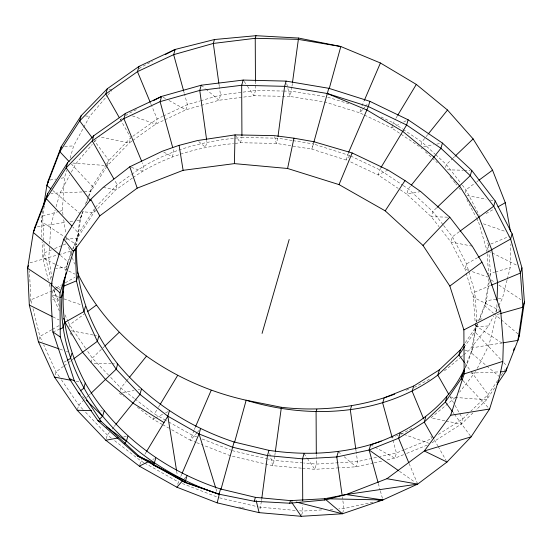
<?xml version="1.0" encoding="UTF-8"?>
<svg xmlns="http://www.w3.org/2000/svg" width="552" height="552" viewBox="0 0 552 552"><rect width="100%" height="100%" fill="white"/><g stroke="black" fill="none" stroke-linecap="round" stroke-linejoin="round"><path stroke-width="0.41" stroke-dasharray="2.76 2.07" d="M496.696 312.128L496.931 304.518M507.274 279.195L510.179 267.685L510.911 244.012M49.466 247.372L48.811 257.473L51.778 277.697M49.68 244.012L50.922 224.657L55.152 210.008M62.99 214.707L62.376 210.491L64.487 177.675L66.599 170.347M291.898 86.947L291.339 91.197L289.828 96.414L253.989 95.758L218.985 100.257L201.604 105.273M292.008 86.098L292.346 83.545M261.393 501.478L259.75 510.407M261.503 500.623L261.731 498.925M274.73 456.193L274.171 460.444L272.667 465.66L230.77 455.883L203.881 445.45M274.841 455.345L275.289 451.943M476.052 323.251L471.332 352.935L465.198 368.557M476.169 325.259L472.836 347.712L471.332 352.935L498.96 376.298M476.666 321.933L476.907 320.27L474.796 292.036L468.731 271.349M488.962 278.505L484.891 305.953L479.067 320.795M489.238 281.603L486.402 300.73L484.891 305.953L493.371 313.115M489.976 276.614L490.473 273.288L488.803 251.043M42.89 210.491L41.158 221.311L41.952 238.409M44.264 206.103L42.67 216.094L41.158 221.311L63.839 236.332M65.681 271.108L67.861 261.71L72.388 249.883M66.654 269.224L67.861 261.71L60.037 255.093M75.624 246.661L79.916 219.951L82.627 211.575M81.42 214.728L76.597 244.784L64.549 236.801M313.667 141.678L311.873 149.157L276.269 143.396L240.43 142.74L234.455 143.506M498.739 305.642L502.506 298.114L507.067 280.023M56.09 206.752L60.078 192.917L69.724 175.136M70.118 158.141L73.637 145.935L89.721 116.299L107.426 95.579M30.388 301.323L30.815 299.826L29.463 270.77M39.019 339.432L39.882 336.451L32.878 308.154M52.364 293.202L53.441 289.469L55.662 288.213M94.689 209.65L93.833 212.63L77.225 238.54L73.299 248.793M55.159 374.856L56.021 371.875L63.508 366.335M68.931 327.129L69.58 324.893L84.559 313.812M77.439 409.529L78.729 405.058L86.195 397.909M90.997 362.547L92.287 358.075L104.735 346.159M106.225 438.757L107.302 435.031L109.441 432.368M120.219 390.285L120.86 388.049L126.208 381.397M139.787 464.653L141.754 459.45M153.352 417.671L152.918 419.168L161.922 424.226M292.187 140.505L277.773 138.179L241.935 137.517L240.43 142.74L235.028 134.895M177.744 484.235L178.386 481.999L178.117 480.309M277.773 138.179L276.269 143.396L274.572 136.413M349.961 155.664L313.377 143.934L311.873 149.157L347.691 160.522M360.808 109.089L359.731 112.815L363.533 114.623M392.548 125L391.685 127.981L400.283 133.743M392.762 124.255L395.418 119.073M301.716 514.816L302.793 511.083L302.758 505.094M420.997 144.934L421.852 141.954L425.592 137.296M342.668 513.029L343.965 508.558L342.316 496.717M445.498 167.518L446.361 164.537L452.585 158.583M465.108 192.779L465.971 189.798L476.183 182.243M487.043 252.837L486.85 250.27L478.605 222.145L479.032 220.655M486.85 250.27L488.354 245.053L486.898 240.085M476.266 322.506L476.907 320.27L482.655 318.635M489.824 275.524L490.473 273.288L494.578 272.115M85.346 204.475L88.065 197.374M88.368 196.588L92.294 186.334L106.129 164.751M83.235 211.271L79.916 219.951L74.941 220.759M86.56 202.598L87.768 199.445M88.975 196.291L92.294 186.334L71.436 164.068M72.691 249.09L78.736 233.317L94.413 208.849M71.788 252.733L66.35 266.933L55.524 268.686M477.197 324.169L474.775 331.731L465.17 345.849M478.425 321.043L486.402 300.73L497.421 298.942M477.839 323.92L474.775 331.731L501.43 360.187M465.17 367.246L472.836 347.712L502.196 342.944M193.966 430.318L190.44 440.234L195.974 442.38M194.304 429.539L195.311 427.193M180.759 476.486L181.774 474.12M361.912 106.032L363.927 101.34M348.346 153.014L346.166 159.797L349.989 155.457M463.783 354.757L468.945 350.451L488.561 325.97L493.46 316.179M495.724 311.666L498.359 306.394M475.755 371.441L459.63 392.141M477.266 368.432L488.948 345.097L496.621 314.668L499.905 313.729M71.332 172.176L76.162 163.282L92.205 144.5M165.683 420.265L154.429 413.945L157.982 408.045M158.431 407.307L159.763 405.092M144.865 454.289L146.204 452.074M395.86 118.342L397.198 116.127M380.521 168.27L378.127 174.963L398.192 188.398M106.591 164.027L108.896 160.432L130.741 137.758L129.23 142.982L107.392 165.648L108.896 160.432L94.295 140.65M106.929 166.373L90.79 191.558L51.067 193.317M497.669 380.48L488.127 394.583L470.794 411.205M501.016 375.539L503.879 371.31M504.356 370.599L505.308 369.191M494.737 387.814L486.616 399.807L476.093 409.894M465.232 342.751L476.279 326.515L488.561 325.97M126.739 380.728L128.878 378.072M112.111 429.042L113.712 427.048M114.25 426.385L115.313 425.054M426.13 136.627L427.731 134.633M410.433 186.272L408.294 188.936L406.789 194.152L431.291 216.743L439.033 226.713M107.978 94.93L111.849 90.397M94.42 141.912L96.628 139.325M362.54 109.627L359.731 112.815L325.432 102.175L289.828 96.414L287.875 88.361M363.099 108.985L364.789 107.074M365.348 106.432L367.597 103.879M197.188 432.575L190.44 440.234L169.429 428.435M197.747 431.933L199.996 429.38M184.189 478.915L185.872 477.004M95.337 207.414L117.176 184.741L131.086 174.853M86.816 397.309L88.686 395.522M89.307 394.928L90.549 393.735M453.206 157.982L454.448 156.796M436.528 207.945L432.796 211.519L431.291 216.743L449.797 217.205M468.317 413.579L462.742 418.92L437.605 434.935M473.002 412.861L461.237 424.136L431.788 442.897M444.408 370.909L459.906 357.993M460.554 357.454L463.135 355.295M455.386 397.433L430.843 417.892L445.195 420.845M139.132 68.765L141.133 67.192L152.476 61.272M120.226 119.95L122.227 118.376M125.573 115.747L127.574 114.174L137.407 109.048M64.191 365.831L67.592 363.313M68.275 362.809L70.318 361.298M71.001 360.794L73.043 359.283M476.866 181.739L478.225 180.732M459.223 231.743L452.412 236.78L450.901 241.997L465.046 269.128L466.012 272.433M132.825 136.275L157.168 118.97L162.592 116.389M132.018 141.001L129.23 142.982L98.842 136.73M132.708 140.505L155.657 124.193L164.185 120.136M131.783 174.356C163.475 150.855 203.101 140.732 241.935 137.517M132.363 178.096L115.672 189.964L93.833 212.63L82.779 211.795M133.06 177.599C162.385 156.982 198.127 146.701 233.599 143.617M56.407 287.799L61.589 284.873M65.288 282.783L74.92 277.352M51.729 329.765L39.882 336.451L42.338 341.84M52.468 329.351L59.133 325.583M63.832 362.264L66.744 360.622M486.036 213.583L495.661 208.145M477.659 257.639L466.55 263.904L465.046 269.128L469.096 270.535M429.366 379.279L414.573 387.269M401.014 434.251L413.551 427.517M393.183 127.236L391.685 127.981L364.292 114.982M396.17 125.746L400.648 123.51M403.636 122.02L406.624 120.529M388.001 170.037L378.127 174.963L348.45 160.88M155.16 418.05L152.918 419.168L136.137 406.217M155.905 417.678L162.633 414.317M165.621 412.827L167.856 411.709M152.807 459.436L154.298 458.691M163.364 116.023L187.39 104.597L199.803 101.009M164.958 119.77L185.879 109.82L200.776 105.515M51.46 249.904L44.374 252.844L42.87 258.067L48.431 280.54M54.607 248.593L62.473 245.323M63.259 244.991L67.192 243.356M56.78 289.027L30.815 299.826L32.05 304.821M57.567 288.703L60.713 287.392M52.909 331.98L59.05 329.427M490.714 244.067L508.813 236.539M490.535 285.487L474.796 292.036L473.292 297.252L475.341 324.631M404.299 449.776L396.426 452.971L379.873 456.635M405.085 449.459L431.857 438.592L430.877 436.225M403.581 454.675L394.915 458.194L385.813 460.202M406.727 453.399L427.993 444.774M406.044 390.243L409.28 389.125M390.864 437.784L395.715 436.108M396.522 435.825L398.144 435.266M200.631 100.775L220.496 95.034L255.493 90.535L282.803 91.039M59.092 211.423L42.67 216.094L43.78 240.023M59.913 211.188L62.376 210.491M29.925 262.842L57.843 254.907M58.664 254.672L70.987 251.174M52.681 299.501L58.312 297.901M495.399 271.888L510.179 267.685M376.561 457.366L357.523 461.575L316.351 464.101L303.697 463.004M373.4 462.949L356.019 466.792L339.721 467.799M374.221 462.769L382.501 460.941M372.931 502.147L343.965 508.558L338.818 508.875M423.619 146.563L433.437 144.741M436.708 144.134L439.985 143.527M420.748 191.565L406.789 194.152L398.903 188.881M122.627 392.658L134.081 390.533M138.172 389.774L139.808 389.471M123.793 436.908L126.249 436.453M50.073 180.014L56.007 179.048M61.093 178.227L64.487 177.675M37.363 226.858L65.833 222.235M69.973 221.559L74.113 220.89M498.27 298.804L502.506 298.114M338.859 467.848L314.847 469.324L302.192 468.227M321.657 509.924L302.793 511.083L298.57 510.717M330.241 509.399L334.526 509.137M64.632 146.335L73.637 145.935M65.467 239.057L77.225 238.54L78.736 233.317L72.94 227.134M470.911 373.131L499.739 371.855M283.659 91.052L291.339 91.197L325.245 96.683M447.375 169.823L463.356 170.223M464.197 170.244L470.083 170.395M94.144 363.382L110.966 363.802M111.808 363.823L116.851 363.947M100.768 410.867L102.451 410.909M85.463 115.975L89.721 116.299M72.754 163.026L104.017 165.393M464.687 350.127L468.945 350.451M450.273 397.047L486.616 399.807L488.127 394.583L471.008 371.392M302.855 462.935L274.171 460.444L268.306 459.071M301.344 468.151L272.667 465.66L270.514 456.808M295.196 510.427L258.936 507.033M293.036 140.643L313.377 143.934M466.957 195.505L486.084 199.224M490.238 200.038L493.564 200.686M472.257 246.157L450.901 241.997L441.096 229.37M71.401 330.758L93.019 334.967M93.847 335.133L97.173 335.775M76.128 381.301L81.951 382.432M238.774 507.026L241.189 507.509M241.997 507.674L244.419 508.157M109.027 89.058L112.401 89.748M103.196 187.397L115.672 189.964L117.176 184.741L114.643 180.283M446.044 421.017L461.237 424.136L462.742 418.92L453.875 403.319M232.275 450.66L267.465 458.878M219.551 497.835L258.094 506.839M327.757 97.207L348.988 103.797M483.393 223.808L505.736 231.592M472.333 271.667L487.733 277.028M52.737 294.968L58.319 296.914M63.908 298.86L80.661 304.697M59.92 349.181L63.114 350.292M66.302 351.403L67.896 351.955M132.39 115.892L155.657 124.193L157.168 118.97L151.586 105.563M131.348 167.339L142.099 171.175L143.603 165.952L142.292 162.799M400.11 433.03L402.27 433.796M403.871 434.369L428.745 443.242M196.691 436.853L191.951 435.017L166.435 420.686M202.225 439.006L230.695 450.046M196.767 442.69L203.095 445.147M182.339 483.531L218.716 497.642M381.018 116.989L393.196 122.765L402.512 129.002M350.72 156.023L379.631 169.747L402.56 185.099M488.375 251.036L491.425 252.561M492.191 252.94L516.596 265.16M500.705 310.976L473.292 297.252L466.254 273.261M55.076 264.173L42.87 258.067L42.111 241.824M55.835 264.56L74.906 274.102M52.957 316.882L59.057 319.939M163.075 97.228L166.021 98.856M168.96 100.478L185.879 109.82L187.39 104.597L184.465 93.957M163.702 152.041L172.321 156.802L173.825 151.579L173.149 149.123M370.64 444.795L374.318 446.823M375.056 447.23L394.915 458.194L396.426 452.971L392.148 437.419M162.674 424.647L168.677 428.014M143.865 462.611L140.863 460.927L114.016 440.213M144.617 463.031L178.386 481.999M491.094 279.912L494.633 282.258M498.884 285.08L520.853 299.626M475.403 325.487L502.596 343.496M55.241 286.605L60.202 289.89M403.222 129.478L421.852 141.954L435.052 154.111M401 134.219L419.63 146.694M403.277 185.575L408.294 188.936L432.796 211.519L443.118 224.816M399.386 471.256L414.869 482.124M134.288 398.406L120.86 388.049L109.199 375.815M134.957 398.923L154.429 413.945M119.356 393.272L123.386 396.377M111.331 438.136L107.302 435.031L83.393 409.95M494.019 313.667L500.54 319.18M501.188 319.732L518.135 334.07M52.744 190.468L80.116 213.624M201.259 85.208L205.199 88.548M205.855 89.107L218.985 100.257L220.496 95.034L219.434 87.423M198.748 141.567L205.427 147.239L206.931 142.016L206.696 140.325M338.286 451.743L341.571 454.531M344.193 456.759L356.019 466.792L357.523 461.575L356.226 452.274M435.68 154.691L446.361 164.537L461.845 184.478M420.976 147.75L422.232 148.909M425.371 151.807L431.657 157.596M432.285 158.176L437.315 162.805M82.496 396.564L84.325 398.344M108.613 375.201L92.287 358.075L86.008 348.898M82.807 409.336L78.729 405.058L61.334 379.638M503.741 362.657L506.639 365.748M462.949 380.569L488.444 407.783M462.362 185.148L465.971 189.798L479.322 215.418M450.011 176.405L453.109 180.394M453.627 181.056L455.172 183.05M455.69 183.719L456.725 185.044M458.788 187.708L460.333 189.702M443.635 225.478L452.412 236.78L466.55 263.904L468.489 270.521M464.963 363.209L470.504 370.716M452.93 412.261L453.937 413.627M454.441 414.31L470.58 436.17M244.122 81.427L246.944 85.525M247.413 86.209L253.989 95.758L255.493 90.535L255.472 85.401M304.042 453.634L306.857 457.725M307.326 458.408L314.847 469.324L316.351 464.101L316.317 457.256M85.525 348.188L69.58 324.893L68.179 321.809M70.007 332.939L71.939 335.761M59.402 376.816L56.021 371.875L43.739 344.924M450.08 396.633L453.454 402.574M434.369 439.834L437.736 445.761M438.157 446.499L446.147 460.561M120.184 119.191L130.32 137.02M466.819 199.541L476.245 217.619M476.638 218.378L478.605 222.145M53.441 289.469L58.705 301.019M65.019 314.882L67.827 321.043M52.288 295.458L59.305 310.859M409.129 463.542L417.353 483.304M150.599 103.196L151.255 104.776M68.62 247.344L71.194 254.52M72.333 257.715L74.623 264.097M59.347 306.291L53.385 288.655M215.942 488.658L216.95 491.929M378.361 483.58L380.162 490.128M380.39 490.949L382.639 499.132M183.561 90.68L184.237 93.136M50.97 279.484L44.374 252.844L43.822 240.879M49.259 283.873L50.287 288.034M286.702 83.531L287.682 87.561M269.735 453.585L270.321 456M176.633 471.028L177.171 474.403M63.735 219.758L65.709 233.241M66.206 236.615L66.702 239.989M52.523 282.755L52.771 284.439M355.757 448.886L356.109 451.426M218.965 84.042L219.316 86.581M488.354 245.053L488.741 250.187M487.106 253.692L488.644 274.227M316.303 454.682L316.31 456.401M255.452 81.116L255.466 84.539"/><path stroke-width="0.83" d="M51.301 284.756L51.067 299.957L52.909 331.98L63.1 362.678L69.283 378.513L78.225 392.403L97.945 420.658L137.683 456.069L184.844 482.448L219.034 494.199L254.258 501.264L289.724 503.224L324.348 500.029L346.138 494.537L417.685 484.097L446.989 462.045L471.084 436.853L489.603 409.025L499.615 376.85L502.803 361.353L503.314 343.972L500.705 310.976L489.355 277.594L481.944 262.179L472.257 246.157L449.797 217.205L420.748 191.565L405.002 180.587L388.001 170.037L352.176 152.973L313.667 141.678L293.954 138.186L274.385 135.633L235.028 134.895L197.533 140.539L178.738 145.452L162.267 151.248L129.81 166.794L103.196 187.397L90.776 199.334L81.082 211.664L63.79 239.133L54.696 268.824L51.301 284.756L59.968 292.898L60.251 336.968L74.292 380.797L101.12 421.39L138.925 456L185.113 482.248L219.034 494.199L220.538 488.975C164.931 470.808 114.802 434.134 85.277 383.081C67.558 349.54 57.801 310.217 66.116 272.564M59.968 292.898L73.457 251.588L99.802 215.86L137.2 188.142L183.112 170.32L234.4 163.62L235.028 134.895M497.062 300.295L497.614 282.541L491.728 249.697L478.97 217.136L459.554 185.9L433.934 157.003L402.76 131.397L366.866 109.972L327.26 93.509L284.611 86.34L241.679 85.284L199.748 90.424L160.094 101.637L123.91 118.625L92.274 140.912L66.136 167.856L46.285 198.679L33.313 232.489L27.6 268.293L29.311 305.049L38.378 341.674L54.51 377.092L77.218 410.274L105.798 440.254L139.359 466.15L176.881 487.216L217.205 502.865L259.102 512.642L301.282 516.306L342.454 513.774L382.86 499.953L417.685 484.097L386.924 478.708L346.138 494.537L324.728 498.725L290.476 500.616L255.39 497.345L220.538 488.975M278.001 136.475L284.611 86.34L286.115 81.116L328.764 88.292L369.847 101.326L408.121 119.784L442.435 143.071L471.767 170.437L495.227 201.011L512.118 233.82L521.937 267.83L524.4 301.978L519.439 335.167L517.935 340.391L505.715 371.593L497.117 384.289M292.457 82.696L298.549 38.053L340.819 46.527L380.425 62.99L416.318 84.415L447.499 110.02L473.119 138.918L492.529 170.154L505.287 202.715L510.421 231.35M261.841 498.076L267.444 455.586L268.948 450.363C306.422 455.821 345.338 454.082 381.156 441.151M275.4 451.094L281.382 407.3C319.608 411.668 358.593 407.569 394.714 394.169M34.286 230.598L34.817 227.272L47.796 193.462L67.641 162.633L93.778 135.689L125.414 113.408L161.605 96.421L201.259 85.208L243.184 80.068L286.115 81.116M43.684 205.496L46.872 185.506L48.383 180.29L61.355 146.48L81.206 115.651L107.336 88.706L138.973 66.426L175.163 49.438L214.438 39.53L255.99 35.694L298.549 38.053M47.983 182.788L48.383 180.29M64.612 277.787C54.089 326.743 72.478 377.623 102.631 416.173C132.942 452.806 174.011 479.357 219.034 494.199M75.355 248.331L76.452 280.851L83.945 311.583L97.331 341.322L116.189 369.191L139.939 394.39L167.849 416.187L199.051 433.962L232.592 447.217L267.444 455.586L302.53 458.857L336.775 456.966L369.136 450.011L398.599 438.247L424.274 422.073L445.361 402.008L461.21 378.713L464.584 370.123M234.4 163.62L287.578 168.484L293.954 138.186M217.205 502.865L219.365 493.881M313.833 142.285L328.764 88.292M329.213 88.686L340.819 46.527L298.17 39.358L255.238 38.302L213.313 43.442L173.659 54.655L137.469 71.643L105.832 93.93L79.695 120.874L59.844 151.696L46.872 185.506L50.784 188.818M220.986 489.376L234.103 441.993C189.081 427.158 148.012 400.607 117.693 363.968C91.625 330.627 75.031 289.234 76.673 246.496M234.552 442.393L246.157 400.234L281.382 407.3M34.817 227.272L33.313 232.489L59.388 254.541M47.796 193.462L46.285 198.679L71.781 225.899M61.355 146.48L59.844 151.696L69.117 161.598M28.462 265.312L27.6 268.293L51.695 284.252M67.641 162.633L66.136 167.856L90.3 200.59M81.206 115.651L79.695 120.874L92.281 137.924M93.778 135.689L92.274 140.912L113.802 178.8M107.336 88.706L105.832 93.93L119.342 117.7M63.038 291.767L61.527 296.983L59.92 297.445M75.734 247.765L75.093 250.001L73.45 250.47M64.398 322.609L62.887 327.833L59.816 329.109M77.956 275.627L76.452 280.851L63.859 286.088M125.414 113.408L123.91 118.625L141.636 161.218M138.973 66.426L137.469 71.643L150.275 102.41M71.891 353.349L70.38 358.565L67.468 360.214M85.45 306.367L83.945 311.583L65.06 322.244L82.572 352.231L105.487 379.438L132.942 403.098L163.992 422.577M85.277 383.081L83.766 388.304L80.302 390.864M98.836 336.099L97.331 341.322L73.726 358.779M99.698 418.975L102.631 416.173L104.135 410.95M117.693 363.968L116.189 369.191L91.17 393.141M201.259 85.208L199.748 90.424L206.579 139.483M214.438 39.53L213.313 43.442L218.847 83.193M124.504 443.704L126.38 441.372L127.885 436.149M141.443 389.167L139.939 394.39L115.851 424.384M243.184 80.068L241.679 85.284L241.928 135.806M255.99 35.694L255.238 38.302L255.452 81.116M185.113 482.248L185.493 480.944L153.187 464.991L154.284 463.169L155.795 457.946M146.646 451.343L167.849 416.187L169.354 410.964M185.493 480.944L186.997 475.721M182.112 473.333L199.051 433.962L200.555 428.738M262.062 333.422L289.186 239.458M254.258 501.264L255.39 497.345M369.847 101.326L368.336 106.543L348.685 152.235M289.724 503.224L290.476 500.616L292.125 501.037M304.042 453.634L302.53 458.857L302.737 500.809M316.848 409.26L316.089 411.875L316.303 453.827M408.121 119.784L406.61 125.007L380.97 167.532M324.348 500.029L324.728 498.725M338.286 451.743L336.775 456.966L342.074 495.027M351.472 406.065L350.341 409.984L355.757 448.886M442.435 143.071L440.931 148.288L411.502 184.941M378.134 482.758L369.136 450.011L370.64 444.795C409.784 432.264 446.927 406.907 464.556 368.805M471.767 170.437L470.263 175.653L437.156 207.352M400.11 433.03L398.599 438.247L408.797 462.755M464.273 344.158L460.43 349.809L439.344 369.868L413.669 386.048L412.158 391.264L423.653 418.871M425.778 416.85L424.274 422.073L433.527 438.357M439.344 369.868L437.833 375.091C383.198 415.808 309.686 419.637 246.157 400.234C210.34 392.286 176.44 377.34 146.508 356.116C118.183 334.512 94.468 307.271 78.619 275.262L77.48 272.067M495.227 201.011L493.723 206.227L459.899 231.24M446.872 396.791L445.361 402.008L452.426 411.571M460.43 349.809L458.926 355.026L437.833 375.091L448.81 394.404M462.721 373.497L461.21 378.713L462.369 379.948M512.118 233.82L510.614 239.037L520.433 273.054L522.896 307.195L517.935 340.391L503.024 342.813M521.937 267.83L520.433 273.054L491.321 285.163M524.4 301.978L522.896 307.195L500.726 313.495M506.791 367.86L505.715 371.593L500.595 371.813M386.924 478.708L424.322 450.984L450.667 415.256L464.156 373.945L463.873 329.882L449.839 286.053L423.004 245.454L385.206 210.85L339.011 184.596L287.578 168.484M513.484 350.368L514.429 347.967M518.19 338.369L519.439 335.167M339.011 184.596L352.176 152.973M195.649 426.406L211.133 390.409M364.265 100.554L380.425 62.99M160.211 404.361L177.551 375.595M397.64 115.389L416.318 84.415M385.206 210.85L405.002 180.587M464.687 346.559L458.926 355.026L464.46 362.526M129.41 377.402L146.508 356.116M428.262 133.97L447.499 110.02M176.881 487.216L182.498 480.833M423.004 245.454L449.797 217.205M105.356 345.566L119.046 332.456M455.069 156.195L473.119 138.918M449.839 286.053L481.944 262.179M87.285 311.797L96.138 305.249M478.908 180.228L492.529 170.154M497.883 206.89L505.287 202.715M478.398 257.218L510.614 239.037L493.723 206.227L470.263 175.653L440.931 148.288L406.61 125.007L368.336 106.543L327.26 93.509M165.331 54.565L175.163 49.438L173.659 54.655L183.561 90.68M153.284 100.761L161.605 96.421L160.094 101.637L172.7 147.487M463.873 329.882L500.705 310.976M139.359 466.15L148.322 461.672M413.669 386.048L384.199 397.813L382.695 403.029L391.92 436.597M464.156 373.945L502.803 361.353M471.084 436.853L424.322 450.984L446.989 462.045M377.899 501.05L382.86 499.953L346.138 494.537M105.798 440.254L118.066 437.971M450.667 415.256L489.603 409.025M138.925 456L137.683 456.069L154.284 463.169M327.288 498.78L382.86 499.953M77.218 410.274L91.522 410.633M54.51 377.092L71.139 380.328M101.12 421.39L97.945 420.658L99.332 421.666M234.103 441.993L268.948 450.363M296.251 502.078L342.454 513.774L325.383 499.284M38.378 341.674L59.119 348.898M69.283 378.513L74.292 380.797M29.311 305.049L52.192 316.503M52.909 331.98L60.251 336.968M369.136 450.011L398.682 470.759M106.267 426.717L126.38 441.372M78.225 392.403L80.061 394.183M86.16 400.124L102.631 416.173M63.79 239.133L73.457 251.588M291.829 502.575L301.282 516.306M90.776 199.334L99.802 215.86M63.632 318.256L65.06 322.244M129.81 166.794L137.2 188.142M199.051 433.962L215.687 487.844M256.169 500.567L259.102 512.642M179.096 145.328L183.112 170.32M167.849 416.187L176.495 470.187"/></g></svg>
